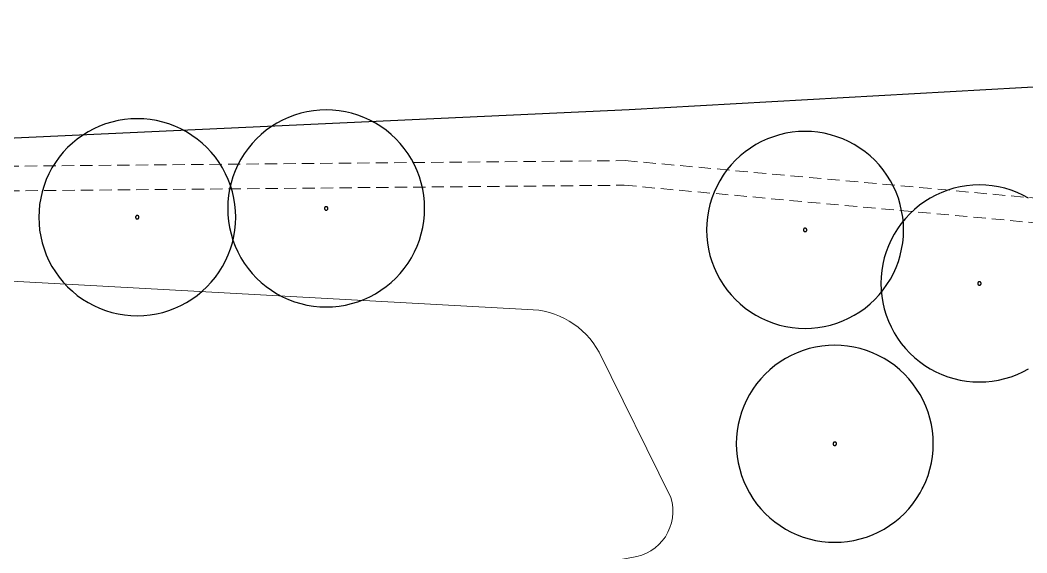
# Model space of a CAD drawing. Header units: inches. Extents: x -3368894 to 5148796, y 84 to 10864301.
# Drawn here: x 502664.28 to 502705.18, y 4346435.92 to 4346457.56 of the extents above; entities that cross this region are included whole.
import ezdxf

# ---------------------------------------------------------------- set-up
doc = ezdxf.new("R2010")
doc.units = ezdxf.units.IN
doc.header["$MEASUREMENT"] = 0
doc.linetypes.add('NASCOSTA', pattern=[0.375, 0.25, -0.125])
doc.layers.add('cm_quote', color=174, linetype='Continuous', lineweight=0)
doc.layers.add('cp_pozzette_linee', color=142, linetype='Continuous', lineweight=9)
for name, color, linetype in [('cp_alberi_linea', 103, 'Continuous'), ('cp_recinzioni leggere_linea', 4, 'Continuous'), ('cp_vegetazione_linee', 34, 'Continuous')]:
    doc.layers.add(name, color=color, linetype=linetype)
doc.styles.get("Standard").update_dxf_attribs({"font": 'GOTHIC.TTF'})
doc.dimstyles.new('Quote 200', dxfattribs={"dimtxt": 0.5, "dimasz": 0.2, "dimexe": 1.25, "dimexo": 0.625, "dimgap": 0.2, "dimtad": 1, "dimzin": 1, "dimtxsty": 'Standard', "dimblk": 'ARCHTICK', "dimcen": 2.5, "dimse1": 1, "dimse2": 1, "dimazin": 0, "dimtfac": 1, "dimtmove": 0, "dimatfit": 3, "dimldrblk": 'NONE', "dimfxl": 1, "dimlwd": 0, "dimarcsym": 0})

# ---------------------------------------------------------------- blocks, each defined once
blk = doc.blocks.new('_ArchTick')
at = {"color": 0, "linetype": 'ByBlock', "const_width": 0.15}
blk.add_lwpolyline([(-0.5, -0.5), (0.5, 0.5)], dxfattribs=at)
blk = doc.blocks.new('*D263')
at = {"layer": 'cm_quote', "color": 0, "lineweight": 0, "transparency": 16777216}
for p, q in [((-3368891.703, 8689622.26), (-929594.242, 10864300.067)), ((-3368894.34, 8689619.909), (-3368891.703, 8689622.26))]:
    blk.add_line(p, q, dxfattribs=at)
at = {"layer": 'DEFPOINTS', "color": 0, "transparency": 16777216}
for p in [(-3368891.703, 8689622.26), (503231.569, 4346330.378), (503228.933, 4346328.028)]:
    blk.add_point(p, dxfattribs=at)
at = {"layer": 'cm_quote', "color": 0, "lineweight": 0, "transparency": 16777216, "xscale": 0.2, "yscale": 0.2, "zscale": 0.2}
for p, rotation in [((-3368891.703, 8689622.26), 41.71758129249201), ((-3368894.34, 8689619.909), 221.717581292492)]:
    blk.add_blockref('_ArchTick', p, dxfattribs=dict(at, rotation=rotation))
at = {"layer": 'cm_quote', "color": 0, "transparency": 16777216, "insert": (-929595.199, 10864299.865), "char_height": 0.5, "attachment_point": 5, "rotation": 41.7176}
blk.add_mtext('3,53', dxfattribs=at)
blk = doc.blocks.new('_None')

msp = doc.modelspace()

# ---------------------------------------------------------------- linework, layer by layer
at = {"layer": 'cp_alberi_linea'}
for points in [[(502673.042, 4346449.552), (502673.034, 4346449.813), (502673.008, 4346450.074), (502672.966, 4346450.332), (502672.906, 4346450.587), (502672.83, 4346450.837), (502672.738, 4346451.082), (502672.63, 4346451.321), (502672.506, 4346451.552), (502672.368, 4346451.774), (502672.216, 4346451.987), (502672.05, 4346452.189), (502671.871, 4346452.38), (502671.68, 4346452.559), (502671.477, 4346452.725), (502671.265, 4346452.878), (502671.042, 4346453.016), (502670.812, 4346453.139), (502670.573, 4346453.247), (502670.328, 4346453.339), (502670.078, 4346453.415), (502669.823, 4346453.475), (502669.564, 4346453.517), (502669.304, 4346453.543), (502669.042, 4346453.552), (502668.781, 4346453.543), (502668.52, 4346453.517), (502668.262, 4346453.475), (502668.007, 4346453.415), (502667.757, 4346453.339), (502667.512, 4346453.247), (502667.273, 4346453.139), (502667.042, 4346453.016), (502666.82, 4346452.878), (502666.607, 4346452.725), (502666.405, 4346452.559), (502666.214, 4346452.38), (502666.035, 4346452.189), (502665.869, 4346451.987), (502665.716, 4346451.774), (502665.578, 4346451.552), (502665.455, 4346451.321), (502665.347, 4346451.082), (502665.255, 4346450.837), (502665.179, 4346450.587), (502665.119, 4346450.332), (502665.077, 4346450.074), (502665.051, 4346449.813), (502665.042, 4346449.552), (502665.051, 4346449.29), (502665.077, 4346449.03), (502665.119, 4346448.771), (502665.179, 4346448.516), (502665.255, 4346448.266), (502665.347, 4346448.021), (502665.455, 4346447.782), (502665.578, 4346447.552), (502665.716, 4346447.329), (502665.869, 4346447.117), (502666.035, 4346446.914), (502666.214, 4346446.723), (502666.405, 4346446.544), (502666.607, 4346446.378), (502666.82, 4346446.226), (502667.042, 4346446.088), (502667.273, 4346445.964), (502667.512, 4346445.856), (502667.757, 4346445.764), (502668.007, 4346445.688), (502668.262, 4346445.628), (502668.52, 4346445.586), (502668.781, 4346445.56), (502669.042, 4346445.552), (502669.304, 4346445.56), (502669.564, 4346445.586), (502669.823, 4346445.628), (502670.078, 4346445.688), (502670.328, 4346445.764), (502670.573, 4346445.856), (502670.812, 4346445.964), (502671.042, 4346446.088), (502671.265, 4346446.226), (502671.477, 4346446.378), (502671.68, 4346446.544), (502671.871, 4346446.723), (502672.05, 4346446.914), (502672.216, 4346447.117), (502672.368, 4346447.329), (502672.506, 4346447.552), (502672.63, 4346447.782), (502672.738, 4346448.021), (502672.83, 4346448.266), (502672.906, 4346448.516), (502672.966, 4346448.771), (502673.008, 4346449.03), (502673.034, 4346449.29)], [(502680.717, 4346449.91), (502680.709, 4346450.171), (502680.683, 4346450.432), (502680.64, 4346450.69), (502680.581, 4346450.945), (502680.505, 4346451.196), (502680.413, 4346451.441), (502680.305, 4346451.679), (502680.181, 4346451.91), (502680.043, 4346452.132), (502679.891, 4346452.345), (502679.725, 4346452.547), (502679.546, 4346452.738), (502679.355, 4346452.917), (502679.152, 4346453.083), (502678.939, 4346453.236), (502678.717, 4346453.374), (502678.486, 4346453.497), (502678.248, 4346453.605), (502678.003, 4346453.698), (502677.752, 4346453.774), (502677.498, 4346453.833), (502677.239, 4346453.876), (502676.979, 4346453.901), (502676.717, 4346453.91), (502676.456, 4346453.901), (502676.195, 4346453.876), (502675.937, 4346453.833), (502675.682, 4346453.774), (502675.431, 4346453.698), (502675.186, 4346453.605), (502674.948, 4346453.497), (502674.717, 4346453.374), (502674.495, 4346453.236), (502674.282, 4346453.083), (502674.08, 4346452.917), (502673.889, 4346452.738), (502673.71, 4346452.547), (502673.544, 4346452.345), (502673.391, 4346452.132), (502673.253, 4346451.91), (502673.13, 4346451.679), (502673.022, 4346451.441), (502672.929, 4346451.196), (502672.853, 4346450.945), (502672.794, 4346450.69), (502672.751, 4346450.432), (502672.726, 4346450.171), (502672.717, 4346449.91), (502672.726, 4346449.648), (502672.751, 4346449.388), (502672.794, 4346449.129), (502672.853, 4346448.875), (502672.929, 4346448.624), (502673.022, 4346448.379), (502673.13, 4346448.141), (502673.253, 4346447.91), (502673.391, 4346447.688), (502673.544, 4346447.475), (502673.71, 4346447.272), (502673.889, 4346447.081), (502674.08, 4346446.902), (502674.282, 4346446.736), (502674.495, 4346446.584), (502674.717, 4346446.446), (502674.948, 4346446.322), (502675.186, 4346446.214), (502675.431, 4346446.122), (502675.682, 4346446.046), (502675.937, 4346445.987), (502676.195, 4346445.944), (502676.456, 4346445.918), (502676.717, 4346445.91), (502676.979, 4346445.918), (502677.239, 4346445.944), (502677.498, 4346445.987), (502677.752, 4346446.046), (502678.003, 4346446.122), (502678.248, 4346446.214), (502678.486, 4346446.322), (502678.717, 4346446.446), (502678.939, 4346446.584), (502679.152, 4346446.736), (502679.355, 4346446.902), (502679.546, 4346447.081), (502679.725, 4346447.272), (502679.891, 4346447.475), (502680.043, 4346447.688), (502680.181, 4346447.91), (502680.305, 4346448.141), (502680.413, 4346448.379), (502680.505, 4346448.624), (502680.581, 4346448.875), (502680.64, 4346449.129), (502680.683, 4346449.388), (502680.709, 4346449.648)], [(502700.173, 4346449.037), (502700.164, 4346449.298), (502700.139, 4346449.559), (502700.096, 4346449.817), (502700.037, 4346450.072), (502699.961, 4346450.322), (502699.868, 4346450.567), (502699.76, 4346450.806), (502699.637, 4346451.037), (502699.499, 4346451.259), (502699.346, 4346451.472), (502699.18, 4346451.674), (502699.001, 4346451.865), (502698.81, 4346452.044), (502698.608, 4346452.21), (502698.395, 4346452.363), (502698.173, 4346452.501), (502697.942, 4346452.624), (502697.704, 4346452.732), (502697.459, 4346452.824), (502697.208, 4346452.9), (502696.953, 4346452.96), (502696.695, 4346453.002), (502696.435, 4346453.028), (502696.173, 4346453.037), (502695.911, 4346453.028), (502695.651, 4346453.002), (502695.393, 4346452.96), (502695.138, 4346452.9), (502694.887, 4346452.824), (502694.642, 4346452.732), (502694.404, 4346452.624), (502694.173, 4346452.501), (502693.951, 4346452.363), (502693.738, 4346452.21), (502693.536, 4346452.044), (502693.345, 4346451.865), (502693.166, 4346451.674), (502693, 4346451.472), (502692.847, 4346451.259), (502692.709, 4346451.037), (502692.585, 4346450.806), (502692.477, 4346450.567), (502692.385, 4346450.322), (502692.309, 4346450.072), (502692.25, 4346449.817), (502692.207, 4346449.559), (502692.182, 4346449.298), (502692.173, 4346449.037), (502692.182, 4346448.775), (502692.207, 4346448.515), (502692.25, 4346448.256), (502692.309, 4346448.001), (502692.385, 4346447.751), (502692.477, 4346447.506), (502692.585, 4346447.268), (502692.709, 4346447.037), (502692.847, 4346446.814), (502693, 4346446.602), (502693.166, 4346446.399), (502693.345, 4346446.208), (502693.536, 4346446.029), (502693.738, 4346445.863), (502693.951, 4346445.711), (502694.173, 4346445.573), (502694.404, 4346445.449), (502694.642, 4346445.341), (502694.887, 4346445.249), (502695.138, 4346445.173), (502695.393, 4346445.114), (502695.651, 4346445.071), (502695.911, 4346445.045), (502696.173, 4346445.037), (502696.435, 4346445.045), (502696.695, 4346445.071), (502696.953, 4346445.114), (502697.208, 4346445.173), (502697.459, 4346445.249), (502697.704, 4346445.341), (502697.942, 4346445.449), (502698.173, 4346445.573), (502698.395, 4346445.711), (502698.608, 4346445.863), (502698.81, 4346446.029), (502699.001, 4346446.208), (502699.18, 4346446.399), (502699.346, 4346446.602), (502699.499, 4346446.814), (502699.637, 4346447.037), (502699.76, 4346447.268), (502699.868, 4346447.506), (502699.961, 4346447.751), (502700.037, 4346448.001), (502700.096, 4346448.256), (502700.139, 4346448.515), (502700.164, 4346448.775)], [(502676.787, 4346449.91), (502676.787, 4346449.914), (502676.787, 4346449.919), (502676.786, 4346449.923), (502676.785, 4346449.928), (502676.784, 4346449.932), (502676.782, 4346449.937), (502676.78, 4346449.941), (502676.778, 4346449.945), (502676.775, 4346449.949), (502676.773, 4346449.952), (502676.77, 4346449.956), (502676.767, 4346449.959), (502676.763, 4346449.963), (502676.76, 4346449.965), (502676.756, 4346449.968), (502676.752, 4346449.971), (502676.748, 4346449.973), (502676.744, 4346449.975), (502676.74, 4346449.976), (502676.735, 4346449.978), (502676.731, 4346449.979), (502676.726, 4346449.979), (502676.722, 4346449.98), (502676.717, 4346449.98), (502676.713, 4346449.98), (502676.708, 4346449.979), (502676.704, 4346449.979), (502676.699, 4346449.978), (502676.695, 4346449.976), (502676.69, 4346449.975), (502676.686, 4346449.973), (502676.682, 4346449.971), (502676.678, 4346449.968), (502676.675, 4346449.965), (502676.671, 4346449.963), (502676.668, 4346449.959), (502676.664, 4346449.956), (502676.662, 4346449.952), (502676.659, 4346449.949), (502676.656, 4346449.945), (502676.654, 4346449.941), (502676.652, 4346449.937), (502676.651, 4346449.932), (502676.649, 4346449.928), (502676.648, 4346449.923), (502676.648, 4346449.919), (502676.647, 4346449.914), (502676.647, 4346449.91), (502676.647, 4346449.905), (502676.648, 4346449.901), (502676.648, 4346449.896), (502676.649, 4346449.892), (502676.651, 4346449.887), (502676.652, 4346449.883), (502676.654, 4346449.879), (502676.656, 4346449.875), (502676.659, 4346449.871), (502676.662, 4346449.867), (502676.664, 4346449.864), (502676.668, 4346449.86), (502676.671, 4346449.857), (502676.675, 4346449.854), (502676.678, 4346449.852), (502676.682, 4346449.849), (502676.686, 4346449.847), (502676.69, 4346449.845), (502676.695, 4346449.843), (502676.699, 4346449.842), (502676.704, 4346449.841), (502676.708, 4346449.84), (502676.713, 4346449.84), (502676.717, 4346449.84), (502676.722, 4346449.84), (502676.726, 4346449.84), (502676.731, 4346449.841), (502676.735, 4346449.842), (502676.74, 4346449.843), (502676.744, 4346449.845), (502676.748, 4346449.847), (502676.752, 4346449.849), (502676.756, 4346449.852), (502676.76, 4346449.854), (502676.763, 4346449.857), (502676.767, 4346449.86), (502676.77, 4346449.864), (502676.773, 4346449.867), (502676.775, 4346449.871), (502676.778, 4346449.875), (502676.78, 4346449.879), (502676.782, 4346449.883), (502676.784, 4346449.887), (502676.785, 4346449.892), (502676.786, 4346449.896), (502676.787, 4346449.901), (502676.787, 4346449.905)], [(502669.112, 4346449.552), (502669.112, 4346449.556), (502669.112, 4346449.561), (502669.111, 4346449.565), (502669.11, 4346449.57), (502669.109, 4346449.574), (502669.107, 4346449.578), (502669.105, 4346449.583), (502669.103, 4346449.587), (502669.101, 4346449.591), (502669.098, 4346449.594), (502669.095, 4346449.598), (502669.092, 4346449.601), (502669.089, 4346449.604), (502669.085, 4346449.607), (502669.081, 4346449.61), (502669.077, 4346449.612), (502669.073, 4346449.615), (502669.069, 4346449.616), (502669.065, 4346449.618), (502669.061, 4346449.619), (502669.056, 4346449.62), (502669.052, 4346449.621), (502669.047, 4346449.622), (502669.042, 4346449.622), (502669.038, 4346449.622), (502669.033, 4346449.621), (502669.029, 4346449.62), (502669.024, 4346449.619), (502669.02, 4346449.618), (502669.016, 4346449.616), (502669.011, 4346449.615), (502669.007, 4346449.612), (502669.003, 4346449.61), (502669, 4346449.607), (502668.996, 4346449.604), (502668.993, 4346449.601), (502668.99, 4346449.598), (502668.987, 4346449.594), (502668.984, 4346449.591), (502668.982, 4346449.587), (502668.979, 4346449.583), (502668.978, 4346449.578), (502668.976, 4346449.574), (502668.975, 4346449.57), (502668.974, 4346449.565), (502668.973, 4346449.561), (502668.972, 4346449.556), (502668.972, 4346449.552), (502668.972, 4346449.547), (502668.973, 4346449.542), (502668.974, 4346449.538), (502668.975, 4346449.533), (502668.976, 4346449.529), (502668.978, 4346449.525), (502668.979, 4346449.521), (502668.982, 4346449.517), (502668.984, 4346449.513), (502668.987, 4346449.509), (502668.99, 4346449.505), (502668.993, 4346449.502), (502668.996, 4346449.499), (502669, 4346449.496), (502669.003, 4346449.493), (502669.007, 4346449.491), (502669.011, 4346449.489), (502669.016, 4346449.487), (502669.02, 4346449.485), (502669.024, 4346449.484), (502669.029, 4346449.483), (502669.033, 4346449.482), (502669.038, 4346449.482), (502669.042, 4346449.482), (502669.047, 4346449.482), (502669.052, 4346449.482), (502669.056, 4346449.483), (502669.061, 4346449.484), (502669.065, 4346449.485), (502669.069, 4346449.487), (502669.073, 4346449.489), (502669.077, 4346449.491), (502669.081, 4346449.493), (502669.085, 4346449.496), (502669.089, 4346449.499), (502669.092, 4346449.502), (502669.095, 4346449.505), (502669.098, 4346449.509), (502669.101, 4346449.513), (502669.103, 4346449.517), (502669.105, 4346449.521), (502669.107, 4346449.525), (502669.109, 4346449.529), (502669.11, 4346449.533), (502669.111, 4346449.538), (502669.112, 4346449.542), (502669.112, 4346449.547)], [(502696.243, 4346449.037), (502696.243, 4346449.041), (502696.242, 4346449.046), (502696.242, 4346449.05), (502696.241, 4346449.055), (502696.239, 4346449.059), (502696.238, 4346449.064), (502696.236, 4346449.068), (502696.234, 4346449.072), (502696.231, 4346449.076), (502696.229, 4346449.079), (502696.226, 4346449.083), (502696.223, 4346449.086), (502696.219, 4346449.089), (502696.216, 4346449.092), (502696.212, 4346449.095), (502696.208, 4346449.097), (502696.204, 4346449.1), (502696.2, 4346449.101), (502696.196, 4346449.103), (502696.191, 4346449.104), (502696.187, 4346449.105), (502696.182, 4346449.106), (502696.178, 4346449.107), (502696.173, 4346449.107), (502696.168, 4346449.107), (502696.164, 4346449.106), (502696.159, 4346449.105), (502696.155, 4346449.104), (502696.15, 4346449.103), (502696.146, 4346449.101), (502696.142, 4346449.1), (502696.138, 4346449.097), (502696.134, 4346449.095), (502696.13, 4346449.092), (502696.127, 4346449.089), (502696.123, 4346449.086), (502696.12, 4346449.083), (502696.117, 4346449.079), (502696.115, 4346449.076), (502696.112, 4346449.072), (502696.11, 4346449.068), (502696.108, 4346449.064), (502696.107, 4346449.059), (502696.105, 4346449.055), (502696.104, 4346449.05), (502696.103, 4346449.046), (502696.103, 4346449.041), (502696.103, 4346449.037), (502696.103, 4346449.032), (502696.103, 4346449.028), (502696.104, 4346449.023), (502696.105, 4346449.019), (502696.107, 4346449.014), (502696.108, 4346449.01), (502696.11, 4346449.006), (502696.112, 4346449.002), (502696.115, 4346448.998), (502696.117, 4346448.994), (502696.12, 4346448.99), (502696.123, 4346448.987), (502696.127, 4346448.984), (502696.13, 4346448.981), (502696.134, 4346448.978), (502696.138, 4346448.976), (502696.142, 4346448.974), (502696.146, 4346448.972), (502696.15, 4346448.97), (502696.155, 4346448.969), (502696.159, 4346448.968), (502696.164, 4346448.967), (502696.168, 4346448.967), (502696.173, 4346448.967), (502696.178, 4346448.967), (502696.182, 4346448.967), (502696.187, 4346448.968), (502696.191, 4346448.969), (502696.196, 4346448.97), (502696.2, 4346448.972), (502696.204, 4346448.974), (502696.208, 4346448.976), (502696.212, 4346448.978), (502696.216, 4346448.981), (502696.219, 4346448.984), (502696.223, 4346448.987), (502696.226, 4346448.99), (502696.229, 4346448.994), (502696.231, 4346448.998), (502696.234, 4346449.002), (502696.236, 4346449.006), (502696.238, 4346449.01), (502696.239, 4346449.014), (502696.241, 4346449.019), (502696.242, 4346449.023), (502696.242, 4346449.028), (502696.243, 4346449.032)], [(502703.325, 4346446.864), (502703.325, 4346446.869), (502703.324, 4346446.873), (502703.324, 4346446.878), (502703.323, 4346446.882), (502703.321, 4346446.887), (502703.32, 4346446.891), (502703.318, 4346446.895), (502703.316, 4346446.899), (502703.313, 4346446.903), (502703.311, 4346446.907), (502703.308, 4346446.91), (502703.304, 4346446.914), (502703.301, 4346446.917), (502703.298, 4346446.92), (502703.294, 4346446.922), (502703.29, 4346446.925), (502703.286, 4346446.927), (502703.282, 4346446.929), (502703.277, 4346446.93), (502703.273, 4346446.932), (502703.269, 4346446.933), (502703.264, 4346446.934), (502703.26, 4346446.934), (502703.255, 4346446.934), (502703.25, 4346446.934), (502703.246, 4346446.934), (502703.241, 4346446.933), (502703.237, 4346446.932), (502703.232, 4346446.93), (502703.228, 4346446.929), (502703.224, 4346446.927), (502703.22, 4346446.925), (502703.216, 4346446.922), (502703.212, 4346446.92), (502703.209, 4346446.917), (502703.205, 4346446.914), (502703.202, 4346446.91), (502703.199, 4346446.907), (502703.197, 4346446.903), (502703.194, 4346446.899), (502703.192, 4346446.895), (502703.19, 4346446.891), (502703.189, 4346446.887), (502703.187, 4346446.882), (502703.186, 4346446.878), (502703.185, 4346446.873), (502703.185, 4346446.869), (502703.185, 4346446.864), (502703.185, 4346446.86), (502703.185, 4346446.855), (502703.186, 4346446.85), (502703.187, 4346446.846), (502703.189, 4346446.842), (502703.19, 4346446.837), (502703.192, 4346446.833), (502703.194, 4346446.829), (502703.197, 4346446.825), (502703.199, 4346446.821), (502703.202, 4346446.818), (502703.205, 4346446.815), (502703.209, 4346446.811), (502703.212, 4346446.808), (502703.216, 4346446.806), (502703.22, 4346446.803), (502703.224, 4346446.801), (502703.228, 4346446.799), (502703.232, 4346446.798), (502703.237, 4346446.796), (502703.241, 4346446.795), (502703.246, 4346446.795), (502703.25, 4346446.794), (502703.255, 4346446.794), (502703.26, 4346446.794), (502703.264, 4346446.795), (502703.269, 4346446.795), (502703.273, 4346446.796), (502703.277, 4346446.798), (502703.282, 4346446.799), (502703.286, 4346446.801), (502703.29, 4346446.803), (502703.294, 4346446.806), (502703.298, 4346446.808), (502703.301, 4346446.811), (502703.304, 4346446.815), (502703.308, 4346446.818), (502703.311, 4346446.821), (502703.313, 4346446.825), (502703.316, 4346446.829), (502703.318, 4346446.833), (502703.32, 4346446.837), (502703.321, 4346446.842), (502703.323, 4346446.846), (502703.324, 4346446.85), (502703.324, 4346446.855), (502703.325, 4346446.86)], [(502701.379, 4346440.354), (502701.37, 4346440.615), (502701.344, 4346440.876), (502701.302, 4346441.134), (502701.242, 4346441.389), (502701.166, 4346441.64), (502701.074, 4346441.885), (502700.966, 4346442.123), (502700.843, 4346442.354), (502700.815, 4346442.399), (502700.705, 4346442.576), (502700.552, 4346442.789), (502700.386, 4346442.991), (502700.207, 4346443.182), (502700.016, 4346443.361), (502699.814, 4346443.527), (502699.601, 4346443.68), (502699.379, 4346443.818), (502699.148, 4346443.941), (502698.909, 4346444.049), (502698.664, 4346444.142), (502698.414, 4346444.218), (502698.159, 4346444.277), (502697.901, 4346444.32), (502697.64, 4346444.345), (502697.379, 4346444.354), (502697.117, 4346444.345), (502696.857, 4346444.32), (502696.598, 4346444.277), (502696.343, 4346444.218), (502696.093, 4346444.142), (502695.848, 4346444.049), (502695.61, 4346443.941), (502695.379, 4346443.818), (502695.156, 4346443.68), (502694.944, 4346443.527), (502694.741, 4346443.361), (502694.55, 4346443.182), (502694.371, 4346442.991), (502694.205, 4346442.789), (502694.053, 4346442.576), (502693.915, 4346442.354), (502693.791, 4346442.123), (502693.683, 4346441.885), (502693.591, 4346441.64), (502693.515, 4346441.389), (502693.456, 4346441.134), (502693.413, 4346440.876), (502693.387, 4346440.615), (502693.379, 4346440.354), (502693.387, 4346440.092), (502693.413, 4346439.832), (502693.456, 4346439.573), (502693.515, 4346439.319), (502693.591, 4346439.068), (502693.683, 4346438.823), (502693.791, 4346438.585), (502693.915, 4346438.354), (502694.053, 4346438.132), (502694.205, 4346437.919), (502694.371, 4346437.716), (502694.55, 4346437.525), (502694.741, 4346437.346), (502694.944, 4346437.18), (502695.156, 4346437.028), (502695.379, 4346436.89), (502695.61, 4346436.766), (502695.848, 4346436.658), (502696.093, 4346436.566), (502696.343, 4346436.49), (502696.598, 4346436.431), (502696.857, 4346436.388), (502697.117, 4346436.362), (502697.379, 4346436.354), (502697.64, 4346436.362), (502697.901, 4346436.388), (502698.159, 4346436.431), (502698.414, 4346436.49), (502698.664, 4346436.566), (502698.909, 4346436.658), (502699.148, 4346436.766), (502699.379, 4346436.89), (502699.601, 4346437.028), (502699.814, 4346437.18), (502700.016, 4346437.346), (502700.207, 4346437.525), (502700.386, 4346437.716), (502700.552, 4346437.919), (502700.705, 4346438.132), (502700.843, 4346438.354), (502700.934, 4346438.525), (502700.966, 4346438.585), (502701.074, 4346438.823), (502701.166, 4346439.068), (502701.242, 4346439.319), (502701.302, 4346439.573), (502701.344, 4346439.832), (502701.37, 4346440.092)], [(502697.449, 4346440.354), (502697.449, 4346440.358), (502697.448, 4346440.363), (502697.447, 4346440.368), (502697.446, 4346440.372), (502697.445, 4346440.376), (502697.443, 4346440.381), (502697.442, 4346440.385), (502697.439, 4346440.389), (502697.437, 4346440.393), (502697.434, 4346440.397), (502697.431, 4346440.4), (502697.428, 4346440.403), (502697.425, 4346440.407), (502697.421, 4346440.409), (502697.418, 4346440.412), (502697.414, 4346440.415), (502697.41, 4346440.417), (502697.406, 4346440.419), (502697.401, 4346440.42), (502697.397, 4346440.422), (502697.392, 4346440.423), (502697.388, 4346440.423), (502697.383, 4346440.424), (502697.379, 4346440.424), (502697.374, 4346440.424), (502697.37, 4346440.423), (502697.365, 4346440.423), (502697.361, 4346440.422), (502697.356, 4346440.42), (502697.352, 4346440.419), (502697.348, 4346440.417), (502697.344, 4346440.415), (502697.34, 4346440.412), (502697.336, 4346440.409), (502697.332, 4346440.407), (502697.329, 4346440.403), (502697.326, 4346440.4), (502697.323, 4346440.397), (502697.32, 4346440.393), (502697.318, 4346440.389), (502697.316, 4346440.385), (502697.314, 4346440.381), (502697.312, 4346440.376), (502697.311, 4346440.372), (502697.31, 4346440.368), (502697.309, 4346440.363), (502697.309, 4346440.358), (502697.309, 4346440.354), (502697.309, 4346440.349), (502697.309, 4346440.345), (502697.31, 4346440.34), (502697.311, 4346440.336), (502697.312, 4346440.331), (502697.314, 4346440.327), (502697.316, 4346440.323), (502697.318, 4346440.319), (502697.32, 4346440.315), (502697.323, 4346440.311), (502697.326, 4346440.308), (502697.329, 4346440.304), (502697.332, 4346440.301), (502697.336, 4346440.298), (502697.34, 4346440.296), (502697.344, 4346440.293), (502697.348, 4346440.291), (502697.352, 4346440.289), (502697.356, 4346440.287), (502697.361, 4346440.286), (502697.365, 4346440.285), (502697.37, 4346440.284), (502697.374, 4346440.284), (502697.379, 4346440.284), (502697.383, 4346440.284), (502697.388, 4346440.284), (502697.392, 4346440.285), (502697.397, 4346440.286), (502697.401, 4346440.287), (502697.406, 4346440.289), (502697.41, 4346440.291), (502697.414, 4346440.293), (502697.418, 4346440.296), (502697.421, 4346440.298), (502697.425, 4346440.301), (502697.428, 4346440.304), (502697.431, 4346440.308), (502697.434, 4346440.311), (502697.437, 4346440.315), (502697.439, 4346440.319), (502697.442, 4346440.323), (502697.443, 4346440.327), (502697.445, 4346440.331), (502697.446, 4346440.336), (502697.447, 4346440.34), (502697.448, 4346440.345), (502697.449, 4346440.349)]]:
    msp.add_lwpolyline(points, close=True, dxfattribs=at)
msp.add_lwpolyline([(502705.255, 4346450.328), (502705.024, 4346450.452), (502704.786, 4346450.56), (502704.541, 4346450.652), (502704.29, 4346450.728), (502704.035, 4346450.787), (502703.777, 4346450.83), (502703.517, 4346450.856), (502703.255, 4346450.864), (502702.993, 4346450.856), (502702.733, 4346450.83), (502702.475, 4346450.787), (502702.22, 4346450.728), (502701.969, 4346450.652), (502701.724, 4346450.56), (502701.486, 4346450.452), (502701.255, 4346450.328), (502701.033, 4346450.19), (502700.82, 4346450.038), (502700.618, 4346449.871), (502700.426, 4346449.693), (502700.248, 4346449.501), (502700.082, 4346449.299), (502699.929, 4346449.086), (502699.791, 4346448.864), (502699.667, 4346448.633), (502699.559, 4346448.395), (502699.467, 4346448.15), (502699.391, 4346447.899), (502699.332, 4346447.644), (502699.289, 4346447.386), (502699.263, 4346447.126), (502699.255, 4346446.864), (502699.263, 4346446.602), (502699.289, 4346446.342), (502699.332, 4346446.084), (502699.391, 4346445.829), (502699.467, 4346445.578), (502699.559, 4346445.333), (502699.667, 4346445.095), (502699.791, 4346444.864), (502699.929, 4346444.642), (502700.082, 4346444.429), (502700.248, 4346444.227), (502700.426, 4346444.036), (502700.618, 4346443.857), (502700.82, 4346443.691), (502701.033, 4346443.538), (502701.255, 4346443.4), (502701.486, 4346443.277), (502701.724, 4346443.169), (502701.969, 4346443.076), (502702.22, 4346443), (502702.475, 4346442.941), (502702.733, 4346442.898), (502702.993, 4346442.873), (502703.255, 4346442.864), (502703.517, 4346442.873), (502703.777, 4346442.898), (502704.035, 4346442.941), (502704.29, 4346443), (502704.541, 4346443.076), (502704.786, 4346443.169), (502705.024, 4346443.277), (502705.255, 4346443.4)], dxfattribs=at)
at = {"layer": 'cp_pozzette_linee'}
msp.add_lwpolyline([(502657.286, 4346445.472), (502654.822, 4346432.861, 0.422074), (502657.804, 4346430.163), (502689.132, 4346435.736, 0.468165), (502690.72, 4346438.168), (502687.806, 4346444.068, 0.272816), (502684.902, 4346445.806), (502659.488, 4346447.203, 0.300531), (502657.286, 4346445.472, 0.382327)], format="xyb", dxfattribs=at)
at = {"layer": 'cp_recinzioni leggere_linea'}
msp.add_lwpolyline([(502585.981, 4346448.385), (502605.971, 4346449.838), (502634.509, 4346451.561), (502659.918, 4346452.585), (502689.02, 4346453.931), (502719.46, 4346455.63), (502739.919, 4346453.898), (502779.213, 4346455.561), (502785.379, 4346456.833)], dxfattribs=at)
msp.add_lwpolyline([(502585.981, 4346448.385), (502605.971, 4346449.838), (502634.509, 4346451.561), (502659.918, 4346452.585), (502689.02, 4346453.931), (502719.46, 4346455.63), (502739.919, 4346453.898), (502779.213, 4346455.561), (502785.379, 4346456.833)], dxfattribs=at)
at = {"layer": 'cp_vegetazione_linee', "linetype": 'NASCOSTA', "lineweight": 13, "ltscale": 2}
for points in [[(502186.132, 4346415.946), (502186.737, 4346416.13), (502187.305, 4346416.309), (502188.352, 4346416.743), (502226.547, 4346430.521), (502238.213, 4346434.41), (502262.424, 4346456.847), (502275.41, 4346462.555), (502317.466, 4346468.597), (502377.721, 4346477.254), (502388.683, 4346478.636), (502409.89, 4346481.876), (502429.128, 4346486.489), (502466.124, 4346481.92), (502482.789, 4346475.69), (502523.965, 4346460.477), (502546.904, 4346452.261), (502585.955, 4346447.38), (502606.038, 4346448.84), (502634.559, 4346450.563), (502659.979, 4346451.587), (502688.863, 4346451.853), (502722.539, 4346448.771)], [(502185.808, 4346414.806), (502186.421, 4346414.988), (502187.033, 4346415.175), (502187.647, 4346415.368), (502188.713, 4346415.81), (502226.874, 4346429.576), (502238.735, 4346433.53), (502262.98, 4346455.999), (502275.687, 4346461.585), (502317.608, 4346467.607), (502377.855, 4346476.263), (502388.821, 4346477.645), (502410.082, 4346480.894), (502429.185, 4346485.475), (502465.885, 4346480.942), (502482.44, 4346474.752), (502523.623, 4346459.537), (502546.671, 4346451.282), (502585.929, 4346446.376), (502606.104, 4346447.842), (502634.609, 4346449.564), (502660.004, 4346450.587), (502688.822, 4346450.853), (502722.912, 4346447.733)]]:
    msp.add_lwpolyline(points, dxfattribs=at)

# ---------------------------------------------------------------- dimensions: what is measured, and where the dimension line sits
at = {"layer": 'cm_quote'}
dim = msp.add_linear_dim(base=(-3368891.703, 8689622.26), p1=(503228.933, 4346328.028), p2=(503231.569, 4346330.378), angle=41.7176, dimstyle='Quote 200', dxfattribs=at)
dim.commit()
dim.dimension.update_dxf_attribs({"geometry": '*D263', "text_midpoint": (-929594.876, 10864299.502), "dimtype": 161})

doc.saveas('drawing.dxf')
